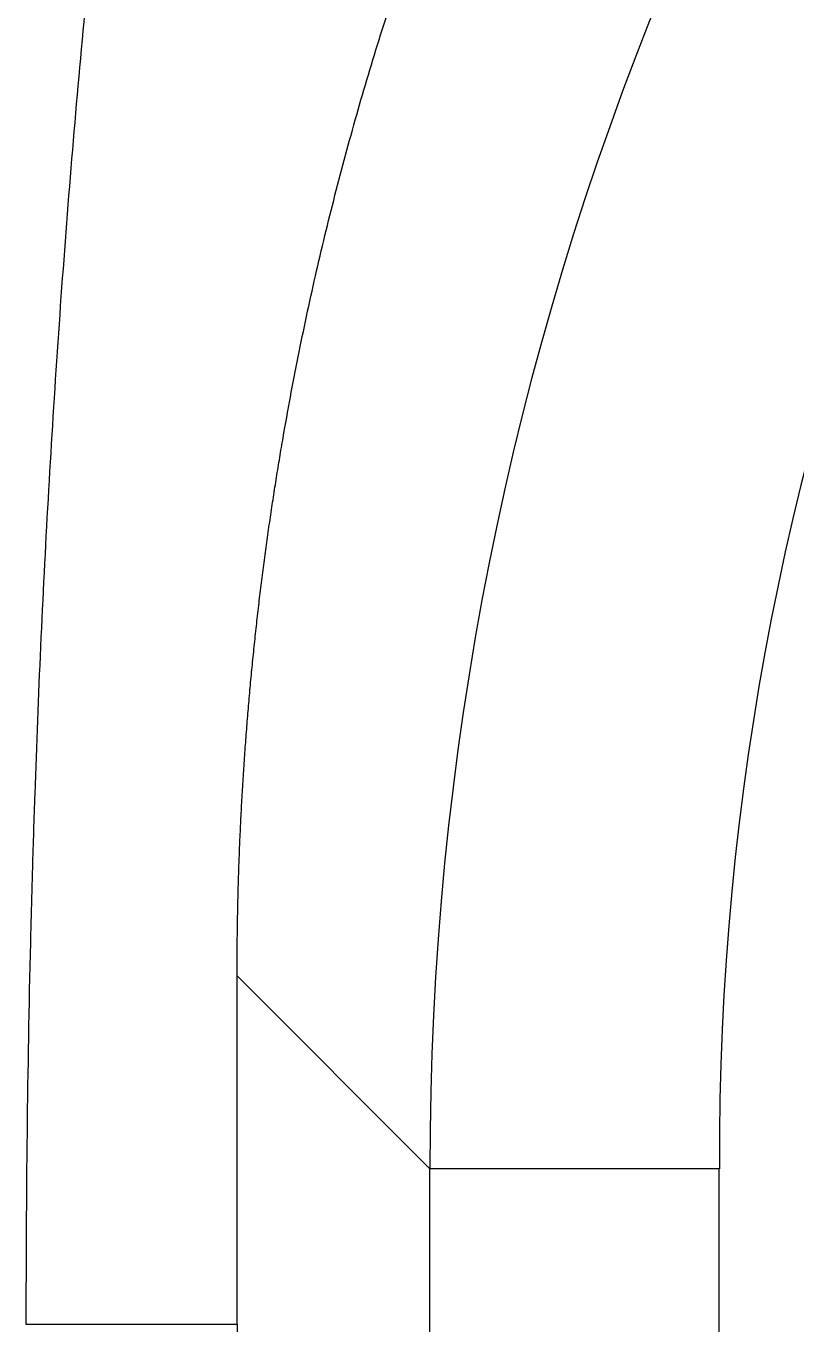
# Model space of a CAD drawing. Header units: inches. Extents: x 0 to 84, y -22 to 124.
# Drawn here: x 62.792 to 64.757, y 22.034 to 25.345 of the extents above; entities that cross this region are included whole.
import ezdxf

# ---------------------------------------------------------------- set-up
doc = ezdxf.new("R2010")
doc.units = ezdxf.units.IN
doc.header["$MEASUREMENT"] = 0
doc.layers.add('1', color=4, linetype='Continuous')

# ---------------------------------------------------------------- blocks, each defined once
blk = doc.blocks.new('2026 RELAY')
at = {"layer": '1', "color": 3, "linetype": 'Continuous', "lineweight": 25}
for p, q in [((63.8228, 21.9306), (63.3307, 22.4228)), ((64.5614, 21.9306), (63.8228, 21.9306)), ((63.8228, 13.5374), (63.8228, 21.9306)), ((64.5614, 13.5374), (64.5614, 21.9306)), ((63.3307, 21.5344), (63.3307, 14.5208))]:
    blk.add_line(p, q, dxfattribs=at)
for centre, radius, start, end in [((71.6908, 21.9411), 7.868, 89.92388, 180.07612), ((71.6657, 21.9663), 7.1043, 89.71257, 180.28743)]:
    blk.add_arc(centre, radius, start, end, dxfattribs=at)
for points, knots in [([(63.0063, 25.5065), (63.0058, 25.5026), (63.0054, 25.4988), (63.0037, 25.4833), (63.0007, 25.4563), (62.9977, 25.4293), (62.9927, 25.383), (62.9893, 25.3521), (62.9794, 25.2594), (62.9729, 25.1974), (62.954, 25.0116), (62.9421, 24.8873), (62.9082, 24.5143), (62.8884, 24.2645), (62.8545, 23.7644), (62.8404, 23.5133), (62.8291, 23.2622), (62.8234, 23.1366), (62.8185, 23.0114), (62.8121, 22.8233), (62.8101, 22.7605), (62.8066, 22.6421), (62.8052, 22.5866), (62.8036, 22.5238), (62.8034, 22.5164), (62.8033, 22.509)], [0.2440128, 0.2440128, 0.2440128, 0.2440128, 0.2469658, 0.2469658, 0.2558251, 0.2676374, 0.2676374, 0.291262, 0.2912851, 0.3385112, 0.3385574, 0.4330096, 0.4331019, 0.6220064, 0.6221911, 0.8110032, 0.8112803, 0.8112803, 0.9055016, 0.9055016, 0.9527508, 0.9527508, 0.9944604, 0.9944604, 1, 1, 1, 1]), ([(63.3307, 22.4228), (63.3307, 22.4411), (63.3308, 22.4777), (63.3314, 22.5325), (63.3323, 22.5872), (63.3336, 22.6417), (63.3352, 22.696), (63.3372, 22.7501), (63.3396, 22.8041), (63.3423, 22.8579), (63.3454, 22.9116), (63.3488, 22.9651), (63.3526, 23.0183), (63.3567, 23.0714), (63.3611, 23.1244), (63.3659, 23.1771), (63.371, 23.2297), (63.3764, 23.282), (63.3821, 23.3342), (63.3882, 23.3862), (63.3946, 23.438), (63.4013, 23.4896), (63.4083, 23.541), (63.4157, 23.5922), (63.4233, 23.6432), (63.4313, 23.694), (63.4395, 23.7445), (63.4511, 23.8127), (63.4665, 23.8984), (63.4864, 24.0017), (63.5078, 24.1048), (63.5305, 24.2078), (63.5547, 24.3108), (63.5803, 24.4135), (63.6073, 24.5161), (63.6357, 24.6185), (63.6655, 24.7206), (63.6968, 24.8226), (63.7295, 24.9242), (63.7635, 25.0257), (63.7873, 25.0929), (63.7993, 25.1266)], [0, 0, 0, 0, 0.019934, 0.039811, 0.059631, 0.079396, 0.099104, 0.118755, 0.138351, 0.15789, 0.177372, 0.196799, 0.216169, 0.235484, 0.254742, 0.273944, 0.293089, 0.312179, 0.331213, 0.350191, 0.369112, 0.387978, 0.406788, 0.425542, 0.444241, 0.462883, 0.48147, 0.5, 0.538069, 0.576201, 0.614399, 0.652662, 0.69099, 0.729383, 0.767843, 0.806368, 0.844961, 0.88362, 0.922346, 0.961139, 1, 1, 1, 1]), ([(62.8033, 22.509), (62.8033, 22.5085), (62.8032, 22.508), (62.7994, 22.3457), (62.7965, 22.1837), (62.7946, 22.0215), (62.7946, 22.0213), (62.7928, 21.8589), (62.7919, 21.6966), (62.7919, 21.5344)], [0, 0, 0, 0, 0.0003694, 0.0003694, 0.1220064, 0.1220064, 0.1221911, 0.1221911, 0.2440128, 0.2440128, 0.2440128, 0.2440128]), ([(63.3307, 21.5344), (63.3307, 21.6825), (63.3307, 21.8305), (63.3307, 21.9788), (63.3307, 21.9791), (63.3307, 22.1271), (63.3303, 22.2749), (63.3307, 22.4228)], [0, 0, 0, 0, 0.1218217, 0.1218217, 0.1220064, 0.1220064, 0.2436433, 0.2436433, 0.2436433, 0.2436433]), ([(62.7919, 21.5344), (62.9323, 21.5344), (63.0521, 21.5344), (63.2356, 21.5344), (63.2992, 21.5344), (63.3307, 21.5344)], [0, 0, 0, 0, 0.5, 0.5, 1, 1, 1, 1])]:
    blk.add_open_spline(points, degree=3, knots=knots, dxfattribs=at)

msp = doc.modelspace()

# ---------------------------------------------------------------- block references
msp.add_blockref('2026 RELAY', (0, 0.5))

doc.saveas('drawing.dxf')
